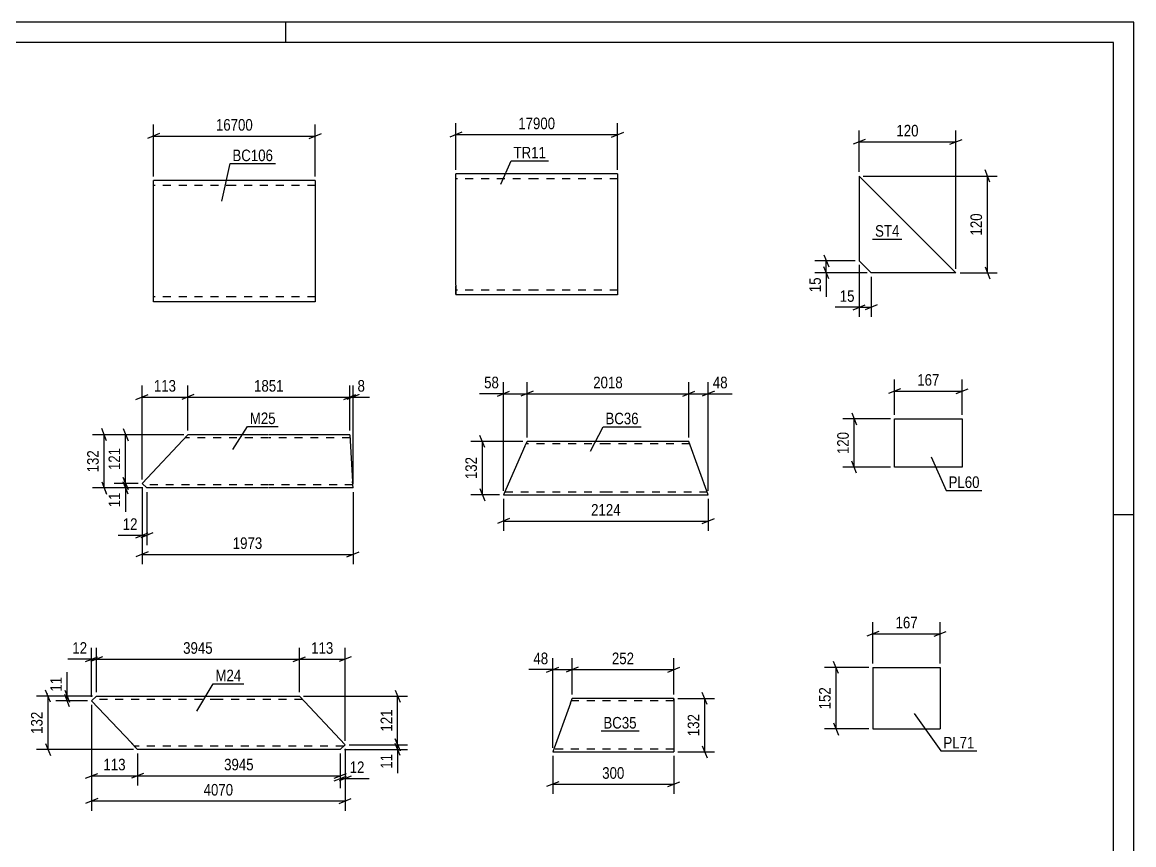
# Model space of a CAD drawing. Header units: millimetres. Extents: x 0 to 594, y 0 to 420.
# Drawn here: x 318.7 to 594, y 216.3 to 420 of the extents above; entities that cross this region are included whole.
import ezdxf

# ---------------------------------------------------------------- set-up
doc = ezdxf.new("R2010")
doc.units = ezdxf.units.MM
doc.linetypes.add('DXK_LINE_DOT2', pattern=[3.9198, 1.9599, -1.9599])
doc.styles.add('Arial Narrow', font='ARIALN.TTF', dxfattribs={"height": 0.2})

# ---------------------------------------------------------------- blocks, each defined once
blk = doc.blocks.new('Unknown-389636517-16427 - 80800')
at = {"color": 5, "linetype": 'Continuous'}
for p, q in [((594, 420), (0, 420)), ((384, 415), (384, 420)), ((594, 0), (594, 420)), ((589, 415), (5, 415)), ((589, 5), (589, 415)), ((594, 298), (589, 298))]:
    blk.add_line(p, q, dxfattribs=at)
blk = doc.blocks.new('Part-389636517-20303 - 20302')
at = {"color": 2, "linetype": 'Continuous'}
for p, q in [((348.36, 305.77), (359.71, 317.84)), ((379.71, 317.84), (359.71, 317.84)), ((399.81, 317.84), (379.81, 317.84)), ((399.81, 317.84), (400.52, 306.24)), ((349.56, 304.64), (348.36, 305.77)), ((400.62, 304.64), (400.52, 306.24)), ((379.71, 304.64), (349.56, 304.64)), ((400.62, 304.64), (379.81, 304.64))]:
    blk.add_line(p, q, dxfattribs=at)
at = {"color": 7, "linetype": 'DXK_LINE_DOT2'}
for p, q in [((379.71, 317.04), (358.96, 317.04)), ((399.86, 317.04), (379.81, 317.04)), ((400.57, 305.5), (400.54, 305.94)), ((379.71, 305.44), (348.71, 305.44)), ((400.57, 305.44), (379.81, 305.44)), ((400.57, 305.44), (400.57, 305.5))]:
    blk.add_line(p, q, dxfattribs=at)
blk = doc.blocks.new('Part-389636517-40783 - 40781')
at = {"color": 2, "linetype": 'Continuous'}
for p, q in [((454.45, 251.31), (450.08, 239.31)), ((454.45, 251.31), (454.89, 252.51)), ((480.08, 252.51), (454.89, 252.51)), ((480.08, 252.51), (480.08, 252.42)), ((480.08, 252.42), (480.08, 239.31)), ((450.08, 239.31), (480.08, 239.31))]:
    blk.add_line(p, q, dxfattribs=at)
at = {"color": 7, "linetype": 'DXK_LINE_DOT2'}
for p, q in [((480.08, 251.91), (454.67, 251.91)), ((454.85, 252.42), (454.76, 252.16)), ((454.89, 252.51), (454.85, 252.42)), ((480.08, 252.16), (480.08, 252.51)), ((480.08, 239.91), (450.3, 239.91))]:
    blk.add_line(p, q, dxfattribs=at)
blk = doc.blocks.new('Part-389636517-20294 - 20293')
at = {"color": 2, "linetype": 'Continuous'}
for p, q in [((335.87, 251.95), (337.07, 253.08)), ((345.71, 241.48), (335.87, 251.95)), ((337.07, 253.08), (367.22, 253.08)), ((367.32, 253.08), (387.32, 253.08)), ((398.67, 241.01), (387.32, 253.08)), ((347.22, 239.88), (345.71, 241.48)), ((367.22, 239.88), (347.22, 239.88)), ((397.47, 239.88), (367.32, 239.88)), ((397.47, 239.88), (398.67, 241.01))]:
    blk.add_line(p, q, dxfattribs=at)
at = {"color": 7, "linetype": 'DXK_LINE_DOT2'}
for p, q in [((367.22, 252.28), (336.22, 252.28)), ((388.07, 252.28), (367.32, 252.28)), ((347.11, 240), (345.71, 241.48)), ((367.22, 240.68), (346.47, 240.68)), ((398.32, 240.68), (367.32, 240.68))]:
    blk.add_line(p, q, dxfattribs=at)
blk = doc.blocks.new('Part-389636517-42276 - 42275')
at = {"color": 2, "linetype": 'Continuous'}
for p, q in [((443.18, 314.97), (437.87, 302.97)), ((443.18, 314.97), (443.71, 316.17)), ((463.71, 316.17), (443.71, 316.17)), ((483.81, 316.17), (463.81, 316.17)), ((488.62, 302.97), (483.81, 316.17)), ((437.87, 302.97), (463.71, 302.97)), ((463.81, 302.97), (488.62, 302.97))]:
    blk.add_line(p, q, dxfattribs=at)
at = {"color": 7, "linetype": 'DXK_LINE_DOT2'}
for p, q in [((463.71, 315.57), (443.45, 315.57)), ((443.67, 316.08), (443.56, 315.82)), ((443.71, 316.17), (443.67, 316.08)), ((484.03, 315.57), (463.81, 315.57)), ((463.71, 303.57), (438.14, 303.57)), ((488.4, 303.57), (463.81, 303.57))]:
    blk.add_line(p, q, dxfattribs=at)
blk = doc.blocks.new('Part-389636517-20429 - 20428')
at = {"color": 2, "linetype": 'Continuous'}
for p, q in [((525.96, 381.91), (525.96, 360.91)), ((549.96, 357.91), (525.96, 381.91)), ((528.96, 357.91), (525.96, 360.91)), ((549.96, 357.91), (528.96, 357.91))]:
    blk.add_line(p, q, dxfattribs=at)
blk = doc.blocks.new('Part-389636517-20479 - 20478')
at = {"color": 2, "linetype": 'Continuous'}
for p, q in [((534.76, 309.77), (534.76, 321.77)), ((534.76, 321.77), (551.47, 321.77)), ((551.47, 321.77), (551.47, 309.77)), ((551.47, 309.77), (534.76, 309.77))]:
    blk.add_line(p, q, dxfattribs=at)
blk = doc.blocks.new('Part-389636517-20497 - 20496')
at = {"color": 2, "linetype": 'Continuous'}
for p, q in [((529.39, 260.15), (529.39, 244.95)), ((529.39, 260.15), (546.07, 260.15)), ((546.07, 260.15), (546.07, 244.95)), ((529.39, 244.95), (546.07, 244.95))]:
    blk.add_line(p, q, dxfattribs=at)
blk = doc.blocks.new('Part-389636517-20551 - 20550')
at = {"color": 2, "linetype": 'Continuous'}
for p, q in [((446.06, 382.45), (426.06, 382.45)), ((426.06, 354.85), (426.06, 382.45)), ((466.16, 382.45), (446.16, 382.45)), ((466.16, 382.45), (466.16, 382.27)), ((466.16, 382.27), (466.16, 352.45)), ((426.06, 354.85), (426.06, 352.45)), ((446.06, 352.45), (426.06, 352.45)), ((466.16, 352.45), (446.16, 352.45))]:
    blk.add_line(p, q, dxfattribs=at)
at = {"color": 7, "linetype": 'DXK_LINE_DOT2'}
for p, q in [((446.06, 381.25), (426.06, 381.25)), ((466.16, 381.25), (446.16, 381.25)), ((426.06, 352.64), (426.06, 354.85)), ((426.06, 353.65), (426.06, 353.74)), ((446.06, 353.65), (426.06, 353.65)), ((466.16, 353.65), (446.16, 353.65)), ((466.16, 353.65), (466.16, 353.74))]:
    blk.add_line(p, q, dxfattribs=at)
blk = doc.blocks.new('Part-389636517-20560 - 20559')
at = {"color": 2, "linetype": 'Continuous'}
for p, q in [((371.18, 380.76), (351.18, 380.76)), ((351.18, 353.16), (351.18, 380.76)), ((391.28, 380.76), (371.28, 380.76)), ((391.28, 380.76), (391.28, 380.57)), ((391.28, 380.57), (391.28, 350.76)), ((351.18, 350.76), (351.18, 353.16)), ((371.18, 350.76), (351.18, 350.76)), ((391.28, 350.76), (371.28, 350.76))]:
    blk.add_line(p, q, dxfattribs=at)
at = {"color": 7, "linetype": 'DXK_LINE_DOT2'}
for p, q in [((371.18, 379.56), (351.18, 379.56)), ((391.28, 379.56), (371.28, 379.56)), ((351.18, 350.94), (351.18, 353.16)), ((351.18, 351.96), (351.18, 352.05)), ((371.18, 351.96), (351.18, 351.96)), ((391.28, 351.96), (371.28, 351.96)), ((391.28, 351.96), (391.28, 352.05))]:
    blk.add_line(p, q, dxfattribs=at)
blk = doc.blocks.new('StraightDimension-389636517-48223 - 20302')
at = {"color": 7, "linetype": 'Continuous'}
for p, q in [((361.21, 327.76), (358.21, 326.56)), ((359.71, 318.84), (359.71, 330.01)), ((398.31, 326.56), (401.31, 327.76)), ((399.81, 318.84), (399.81, 330.01)), ((359.71, 327.16), (399.81, 327.16))]:
    blk.add_line(p, q, dxfattribs=at)
at = {"color": 0}
blk.add_wipeout([(384.01, 327.91), (384.01, 332.11), (375.5, 332.11), (375.5, 327.91)], dxfattribs=at)
at = {"color": 3, "style": 'Arial Narrow'}
blk.add_text('1851', height=2.863, dxfattribs=at).set_placement((376.1, 328.51))
blk = doc.blocks.new('StraightDimension-389636517-48159 - 20302')
at = {"color": 7, "linetype": 'Continuous'}
for p, q in [((358.71, 317.84), (341.44, 317.84)), ((343.69, 319.34), (344.89, 316.34)), ((344.29, 305.77), (344.29, 317.84)), ((347.36, 305.77), (341.44, 305.77)), ((344.89, 304.27), (343.69, 307.27))]:
    blk.add_line(p, q, dxfattribs=at)
at = {"color": 0}
blk.add_wipeout([(343.54, 315.15), (339.34, 315.15), (339.34, 308.47), (343.54, 308.47)], dxfattribs=at)
at = {"color": 3, "style": 'Arial Narrow'}
blk.add_text('121', height=2.863, rotation=90.0002, dxfattribs=at).set_placement((342.94, 309.07))
blk = doc.blocks.new('StraightDimension-389636517-20861 - 20302')
at = {"color": 7, "linetype": 'Continuous'}
for p, q in [((348.36, 304.77), (348.36, 285.79)), ((400.62, 303.64), (400.62, 285.79)), ((349.86, 288.79), (346.86, 287.59)), ((348.36, 288.19), (400.62, 288.19)), ((399.12, 287.59), (402.12, 288.79))]:
    blk.add_line(p, q, dxfattribs=at)
at = {"color": 0}
blk.add_wipeout([(378.74, 288.94), (378.74, 293.14), (370.23, 293.14), (370.23, 288.94)], dxfattribs=at)
at = {"color": 3, "style": 'Arial Narrow'}
blk.add_text('1973', height=2.863, dxfattribs=at).set_placement((370.83, 289.54))
blk = doc.blocks.new('StraightDimension-389636517-48224 - 20302')
at = {"color": 7, "linetype": 'Continuous'}
for p, q in [((346.86, 326.56), (349.86, 327.76)), ((348.36, 306.77), (348.36, 330.01)), ((361.21, 327.76), (358.21, 326.56)), ((359.71, 318.84), (359.71, 330.01)), ((348.36, 327.16), (359.71, 327.16))]:
    blk.add_line(p, q, dxfattribs=at)
at = {"color": 0}
blk.add_wipeout([(357.38, 327.91), (357.38, 332.11), (350.69, 332.11), (350.69, 327.91)], dxfattribs=at)
at = {"color": 3, "style": 'Arial Narrow'}
blk.add_text('113', height=2.863, dxfattribs=at).set_placement((351.29, 328.51))
blk = doc.blocks.new('StraightDimension-389636517-48160 - 20302')
at = {"color": 7, "linetype": 'Continuous'}
for p, q in [((347.36, 305.77), (341.44, 305.77)), ((343.69, 307.27), (344.89, 304.27)), ((344.89, 303.14), (343.69, 306.14)), ((344.29, 304.64), (344.29, 305.77)), ((348.56, 304.64), (341.44, 304.64))]:
    blk.add_line(p, q, dxfattribs=at)
at = {"color": 0}
blk.add_wipeout([(343.54, 304.12), (339.34, 304.12), (339.34, 299.26), (343.54, 299.26)], dxfattribs=at)
at = {"color": 7, "linetype": 'Continuous'}
blk.add_line((344.29, 304.64), (344.29, 298.74), dxfattribs=at)
blk.add_line((344.29, 304.64), (344.29, 298.74), dxfattribs=at)
at = {"color": 3, "style": 'Arial Narrow'}
blk.add_text('11', height=2.863, rotation=90.0002, dxfattribs=at).set_placement((342.94, 299.86))
blk = doc.blocks.new('StraightDimension-389636517-20843 - 20302')
at = {"color": 7, "linetype": 'Continuous'}
for p, q in [((348.36, 304.77), (348.36, 290.51)), ((349.56, 303.64), (349.56, 290.51)), ((346.86, 292.31), (349.86, 293.51)), ((351.06, 293.51), (348.06, 292.31)), ((348.36, 292.91), (349.56, 292.91))]:
    blk.add_line(p, q, dxfattribs=at)
at = {"color": 0}
blk.add_wipeout([(347.83, 293.66), (347.83, 297.86), (342.98, 297.86), (342.98, 293.66)], dxfattribs=at)
at = {"color": 7, "linetype": 'Continuous'}
blk.add_line((348.36, 292.91), (342.45, 292.91), dxfattribs=at)
blk.add_line((348.36, 292.91), (342.45, 292.91), dxfattribs=at)
at = {"color": 3, "style": 'Arial Narrow'}
blk.add_text('12', height=2.863, dxfattribs=at).set_placement((343.58, 294.26))
blk = doc.blocks.new('StraightDimension-389636517-20847 - 20302')
at = {"color": 7, "linetype": 'Continuous'}
for p, q in [((358.71, 317.84), (336.12, 317.84)), ((339.57, 316.34), (338.37, 319.34)), ((338.97, 304.64), (338.97, 317.84)), ((338.37, 306.14), (339.57, 303.14)), ((348.56, 304.64), (336.12, 304.64))]:
    blk.add_line(p, q, dxfattribs=at)
at = {"color": 0}
blk.add_wipeout([(338.22, 314.59), (334.02, 314.59), (334.02, 307.9), (338.22, 307.9)], dxfattribs=at)
at = {"color": 3, "style": 'Arial Narrow'}
blk.add_text('132', height=2.863, rotation=90.0002, dxfattribs=at).set_placement((337.62, 308.5))
blk = doc.blocks.new('StraightDimension-389636517-48222 - 20302')
at = {"color": 7, "linetype": 'Continuous'}
for p, q in [((398.31, 326.56), (401.31, 327.76)), ((402.12, 327.76), (399.12, 326.56)), ((399.81, 318.84), (399.81, 330.01)), ((400.62, 305.64), (400.62, 330.01)), ((399.81, 327.16), (400.62, 327.16))]:
    blk.add_line(p, q, dxfattribs=at)
at = {"color": 0}
blk.add_wipeout([(404.17, 327.91), (404.17, 332.11), (401.14, 332.11), (401.14, 327.91)], dxfattribs=at)
at = {"color": 7, "linetype": 'Continuous'}
blk.add_line((400.62, 327.16), (404.7, 327.16), dxfattribs=at)
blk.add_line((400.62, 327.16), (404.7, 327.16), dxfattribs=at)
at = {"color": 3, "style": 'Arial Narrow'}
blk.add_text('8', height=2.86, dxfattribs=at).set_placement((401.74, 328.51))
blk = doc.blocks.new('StraightDimension-389636517-41046 - 40781')
at = {"color": 7, "linetype": 'Continuous'}
for p, q in [((454.89, 253.51), (454.89, 262.5)), ((480.08, 253.51), (480.08, 262.5)), ((456.39, 260.25), (453.39, 259.05)), ((454.89, 259.65), (480.08, 259.65)), ((478.58, 259.05), (481.58, 260.25))]:
    blk.add_line(p, q, dxfattribs=at)
at = {"color": 0}
blk.add_wipeout([(470.83, 260.4), (470.83, 264.6), (464.14, 264.6), (464.14, 260.4)], dxfattribs=at)
at = {"color": 3, "style": 'Arial Narrow'}
blk.add_text('252', height=2.863, dxfattribs=at).set_placement((464.74, 261))
blk = doc.blocks.new('StraightDimension-389636517-41038 - 40781')
at = {"color": 7, "linetype": 'Continuous'}
for p, q in [((488.32, 251.01), (487.12, 254.01)), ((481.08, 252.51), (490.12, 252.51)), ((487.72, 239.31), (487.72, 252.51)), ((487.12, 240.81), (488.32, 237.81)), ((481.08, 239.31), (490.12, 239.31))]:
    blk.add_line(p, q, dxfattribs=at)
at = {"color": 0}
blk.add_wipeout([(486.97, 249.25), (482.77, 249.25), (482.77, 242.56), (486.97, 242.56)], dxfattribs=at)
at = {"color": 3, "style": 'Arial Narrow'}
blk.add_text('132', height=2.863, rotation=90.0002, dxfattribs=at).set_placement((486.37, 243.16))
blk = doc.blocks.new('StraightDimension-389636517-41047 - 40781')
at = {"color": 7, "linetype": 'Continuous'}
for p, q in [((450.08, 240.31), (450.08, 262.5)), ((454.89, 253.51), (454.89, 262.5)), ((448.58, 259.05), (451.58, 260.25)), ((450.08, 259.65), (454.89, 259.65)), ((456.39, 260.25), (453.39, 259.05))]:
    blk.add_line(p, q, dxfattribs=at)
at = {"color": 0}
blk.add_wipeout([(449.56, 260.4), (449.56, 264.6), (444.7, 264.6), (444.7, 260.4)], dxfattribs=at)
at = {"color": 7, "linetype": 'Continuous'}
blk.add_line((450.08, 259.65), (444.18, 259.65), dxfattribs=at)
blk.add_line((450.08, 259.65), (444.18, 259.65), dxfattribs=at)
at = {"color": 3, "style": 'Arial Narrow'}
blk.add_text('48', height=2.863, dxfattribs=at).set_placement((445.3, 261))
blk = doc.blocks.new('StraightDimension-389636517-46469 - 40781')
at = {"color": 7, "linetype": 'Continuous'}
for p, q in [((450.08, 238.31), (450.08, 228.87)), ((480.08, 238.31), (480.08, 228.87)), ((451.58, 231.87), (448.58, 230.67)), ((450.08, 231.27), (480.08, 231.27)), ((478.58, 230.67), (481.58, 231.87))]:
    blk.add_line(p, q, dxfattribs=at)
at = {"color": 0}
blk.add_wipeout([(468.43, 232.02), (468.43, 236.22), (461.74, 236.22), (461.74, 232.02)], dxfattribs=at)
at = {"color": 3, "style": 'Arial Narrow'}
blk.add_text('300', height=2.863, dxfattribs=at).set_placement((462.34, 232.62))
blk = doc.blocks.new('StraightDimension-389636517-48048 - 20293')
at = {"color": 7, "linetype": 'Continuous'}
for p, q in [((347.22, 238.88), (347.22, 230.96)), ((397.47, 238.88), (397.47, 230.96)), ((348.72, 233.96), (345.72, 232.76)), ((347.22, 233.36), (397.47, 233.36)), ((395.97, 232.76), (398.97, 233.96))]:
    blk.add_line(p, q, dxfattribs=at)
at = {"color": 0}
blk.add_wipeout([(376.6, 234.11), (376.6, 238.31), (368.09, 238.31), (368.09, 234.11)], dxfattribs=at)
at = {"color": 3, "style": 'Arial Narrow'}
blk.add_text('3945', height=2.863, dxfattribs=at).set_placement((368.69, 234.71))
blk = doc.blocks.new('StraightDimension-389636517-48049 - 20293')
at = {"color": 7, "linetype": 'Continuous'}
for p, q in [((335.87, 250.95), (335.87, 230.96)), ((347.22, 238.88), (347.22, 230.96)), ((334.37, 232.76), (337.37, 233.96)), ((335.87, 233.36), (347.22, 233.36)), ((348.72, 233.96), (345.72, 232.76))]:
    blk.add_line(p, q, dxfattribs=at)
at = {"color": 0}
blk.add_wipeout([(344.89, 234.11), (344.89, 238.31), (338.2, 238.31), (338.2, 234.11)], dxfattribs=at)
at = {"color": 3, "style": 'Arial Narrow'}
blk.add_text('113', height=2.863, dxfattribs=at).set_placement((338.8, 234.71))
blk = doc.blocks.new('StraightDimension-389636517-20831 - 20293')
at = {"color": 7, "linetype": 'Continuous'}
for p, q in [((335.87, 250.95), (335.87, 224.71)), ((398.67, 240.01), (398.67, 224.71)), ((337.37, 227.71), (334.37, 226.51)), ((335.87, 227.11), (398.67, 227.11)), ((397.17, 226.51), (400.17, 227.71))]:
    blk.add_line(p, q, dxfattribs=at)
at = {"color": 0}
blk.add_wipeout([(371.53, 227.86), (371.53, 232.06), (363.01, 232.06), (363.01, 227.86)], dxfattribs=at)
at = {"color": 3, "style": 'Arial Narrow'}
blk.add_text('4070', height=2.863, dxfattribs=at).set_placement((363.61, 228.46))
blk = doc.blocks.new('StraightDimension-389636517-20815 - 20293')
at = {"color": 7, "linetype": 'Continuous'}
for p, q in [((329.23, 254.58), (330.43, 251.58)), ((330.43, 250.45), (329.23, 253.45)), ((336.07, 253.08), (326.98, 253.08)), ((334.87, 251.95), (326.98, 251.95)), ((329.83, 251.95), (329.83, 253.08))]:
    blk.add_line(p, q, dxfattribs=at)
at = {"color": 0}
blk.add_wipeout([(329.08, 258.46), (324.88, 258.46), (324.88, 253.61), (329.08, 253.61)], dxfattribs=at)
at = {"color": 7, "linetype": 'Continuous'}
blk.add_line((329.83, 253.08), (329.83, 258.99), dxfattribs=at)
blk.add_line((329.83, 253.08), (329.83, 258.99), dxfattribs=at)
at = {"color": 3, "style": 'Arial Narrow'}
blk.add_text('11', height=2.863, rotation=90.0002, dxfattribs=at).set_placement((328.48, 254.21))
blk = doc.blocks.new('StraightDimension-389636517-20799 - 20293')
at = {"color": 7, "linetype": 'Continuous'}
for p, q in [((398.67, 240.01), (398.67, 230.28)), ((397.47, 238.88), (397.47, 230.28)), ((395.97, 232.08), (398.97, 233.28)), ((400.17, 233.28), (397.17, 232.08)), ((397.47, 232.68), (398.67, 232.68))]:
    blk.add_line(p, q, dxfattribs=at)
at = {"color": 0}
blk.add_wipeout([(404.05, 233.43), (404.05, 237.63), (399.19, 237.63), (399.19, 233.43)], dxfattribs=at)
at = {"color": 7, "linetype": 'Continuous'}
blk.add_line((398.67, 232.68), (404.58, 232.68), dxfattribs=at)
blk.add_line((398.67, 232.68), (404.58, 232.68), dxfattribs=at)
at = {"color": 3, "style": 'Arial Narrow'}
blk.add_text('12', height=2.863, dxfattribs=at).set_placement((399.79, 234.03))
blk = doc.blocks.new('StraightDimension-389636517-20819 - 20293')
at = {"color": 7, "linetype": 'Continuous'}
for p, q in [((325.67, 251.58), (324.47, 254.58)), ((336.07, 253.08), (322.22, 253.08)), ((325.07, 239.88), (325.07, 253.08)), ((346.22, 239.88), (322.22, 239.88)), ((324.47, 241.38), (325.67, 238.38))]:
    blk.add_line(p, q, dxfattribs=at)
at = {"color": 0}
blk.add_wipeout([(324.32, 249.82), (320.12, 249.82), (320.12, 243.14), (324.32, 243.14)], dxfattribs=at)
at = {"color": 3, "style": 'Arial Narrow'}
blk.add_text('132', height=2.863, rotation=90.0002, dxfattribs=at).set_placement((323.72, 243.74))
blk = doc.blocks.new('StraightDimension-389636517-48116 - 20293')
at = {"color": 7, "linetype": 'Continuous'}
for p, q in [((387.32, 254.08), (387.32, 265.08)), ((398.67, 242.01), (398.67, 265.08)), ((385.82, 261.63), (388.82, 262.83)), ((387.32, 262.23), (398.67, 262.23)), ((400.17, 262.83), (397.17, 261.63))]:
    blk.add_line(p, q, dxfattribs=at)
at = {"color": 0}
blk.add_wipeout([(396.34, 262.98), (396.34, 267.18), (389.65, 267.18), (389.65, 262.98)], dxfattribs=at)
at = {"color": 3, "style": 'Arial Narrow'}
blk.add_text('113', height=2.863, dxfattribs=at).set_placement((390.25, 263.58))
blk = doc.blocks.new('StraightDimension-389636517-48117 - 20293')
at = {"color": 7, "linetype": 'Continuous'}
for p, q in [((337.07, 254.08), (337.07, 265.08)), ((387.32, 254.08), (387.32, 265.08)), ((338.57, 262.83), (335.57, 261.63)), ((337.07, 262.23), (387.32, 262.23)), ((385.82, 261.63), (388.82, 262.83))]:
    blk.add_line(p, q, dxfattribs=at)
at = {"color": 0}
blk.add_wipeout([(366.45, 262.98), (366.45, 267.18), (357.94, 267.18), (357.94, 262.98)], dxfattribs=at)
at = {"color": 3, "style": 'Arial Narrow'}
blk.add_text('3945', height=2.863, dxfattribs=at).set_placement((358.54, 263.58))
blk = doc.blocks.new('StraightDimension-389636517-48118 - 20293')
at = {"color": 7, "linetype": 'Continuous'}
for p, q in [((335.87, 252.95), (335.87, 265.08)), ((337.07, 254.08), (337.07, 265.08)), ((334.37, 261.63), (337.37, 262.83)), ((338.57, 262.83), (335.57, 261.63)), ((335.87, 262.23), (337.07, 262.23))]:
    blk.add_line(p, q, dxfattribs=at)
at = {"color": 0}
blk.add_wipeout([(335.35, 262.98), (335.35, 267.18), (330.49, 267.18), (330.49, 262.98)], dxfattribs=at)
at = {"color": 7, "linetype": 'Continuous'}
blk.add_line((335.87, 262.23), (329.96, 262.23), dxfattribs=at)
blk.add_line((335.87, 262.23), (329.96, 262.23), dxfattribs=at)
at = {"color": 3, "style": 'Arial Narrow'}
blk.add_text('12', height=2.863, dxfattribs=at).set_placement((331.09, 263.58))
blk = doc.blocks.new('StraightDimension-389636517-52820 - 20293')
at = {"color": 7, "linetype": 'Continuous'}
for p, q in [((411.07, 254.58), (412.27, 251.58)), ((388.32, 253.08), (414.07, 253.08)), ((411.67, 241.01), (411.67, 253.08)), ((412.27, 239.51), (411.07, 242.51)), ((399.67, 241.01), (414.07, 241.01))]:
    blk.add_line(p, q, dxfattribs=at)
at = {"color": 0}
blk.add_wipeout([(410.92, 250.39), (406.72, 250.39), (406.72, 243.71), (410.92, 243.71)], dxfattribs=at)
at = {"color": 3, "style": 'Arial Narrow'}
blk.add_text('121', height=2.863, rotation=90.0002, dxfattribs=at).set_placement((410.32, 244.31))
blk = doc.blocks.new('StraightDimension-389636517-52821 - 20293')
at = {"color": 7, "linetype": 'Continuous'}
for p, q in [((411.07, 242.51), (412.27, 239.51)), ((398.47, 239.88), (414.07, 239.88)), ((399.67, 241.01), (414.07, 241.01)), ((412.27, 238.38), (411.07, 241.38)), ((411.67, 239.88), (411.67, 241.01))]:
    blk.add_line(p, q, dxfattribs=at)
at = {"color": 0}
blk.add_wipeout([(410.92, 239.36), (406.72, 239.36), (406.72, 234.5), (410.92, 234.5)], dxfattribs=at)
at = {"color": 7, "linetype": 'Continuous'}
blk.add_line((411.67, 239.88), (411.67, 233.98), dxfattribs=at)
blk.add_line((411.67, 239.88), (411.67, 233.98), dxfattribs=at)
at = {"color": 3, "style": 'Arial Narrow'}
blk.add_text('11', height=2.863, rotation=90.0002, dxfattribs=at).set_placement((410.32, 235.1))
blk = doc.blocks.new('StraightDimension-389636517-42294 - 42275')
at = {"color": 7, "linetype": 'Continuous'}
for p, q in [((443.71, 317.17), (443.71, 330.84)), ((483.81, 317.17), (483.81, 330.84)), ((445.21, 328.59), (442.21, 327.39)), ((443.71, 327.99), (483.81, 327.99)), ((482.31, 327.39), (485.31, 328.59))]:
    blk.add_line(p, q, dxfattribs=at)
at = {"color": 0}
blk.add_wipeout([(468.02, 328.74), (468.02, 332.94), (459.51, 332.94), (459.51, 328.74)], dxfattribs=at)
at = {"color": 3, "style": 'Arial Narrow'}
blk.add_text('2018', height=2.863, dxfattribs=at).set_placement((460.11, 329.34))
blk = doc.blocks.new('StraightDimension-389636517-42282 - 42275')
at = {"color": 7, "linetype": 'Continuous'}
for p, q in [((437.87, 301.97), (437.87, 294.04)), ((488.62, 301.97), (488.62, 294.04)), ((439.37, 297.04), (436.37, 295.84)), ((437.87, 296.44), (488.62, 296.44)), ((487.12, 295.84), (490.12, 297.04))]:
    blk.add_line(p, q, dxfattribs=at)
at = {"color": 0}
blk.add_wipeout([(467.5, 297.19), (467.5, 301.39), (458.99, 301.39), (458.99, 297.19)], dxfattribs=at)
at = {"color": 3, "style": 'Arial Narrow'}
blk.add_text('2124', height=2.863, dxfattribs=at).set_placement((459.59, 297.79))
blk = doc.blocks.new('StraightDimension-389636517-42293 - 42275')
at = {"color": 7, "linetype": 'Continuous'}
for p, q in [((483.81, 317.17), (483.81, 330.84)), ((488.62, 303.97), (488.62, 330.84)), ((482.31, 327.39), (485.31, 328.59)), ((483.81, 327.99), (488.62, 327.99)), ((490.12, 328.59), (487.12, 327.39))]:
    blk.add_line(p, q, dxfattribs=at)
at = {"color": 0}
blk.add_wipeout([(494, 328.74), (494, 332.94), (489.14, 332.94), (489.14, 328.74)], dxfattribs=at)
at = {"color": 7, "linetype": 'Continuous'}
blk.add_line((488.62, 327.99), (494.52, 327.99), dxfattribs=at)
blk.add_line((488.62, 327.99), (494.52, 327.99), dxfattribs=at)
at = {"color": 3, "style": 'Arial Narrow'}
blk.add_text('48', height=2.863, dxfattribs=at).set_placement((489.74, 329.34))
blk = doc.blocks.new('StraightDimension-389636517-42367 - 42275')
at = {"color": 7, "linetype": 'Continuous'}
for p, q in [((433.25, 314.67), (432.05, 317.67)), ((442.71, 316.17), (429.8, 316.17)), ((432.65, 302.97), (432.65, 316.17)), ((436.87, 302.97), (429.8, 302.97)), ((432.05, 304.47), (433.25, 301.47))]:
    blk.add_line(p, q, dxfattribs=at)
at = {"color": 0}
blk.add_wipeout([(431.9, 312.91), (427.7, 312.91), (427.7, 306.23), (431.9, 306.23)], dxfattribs=at)
at = {"color": 3, "style": 'Arial Narrow'}
blk.add_text('132', height=2.863, rotation=90.0002, dxfattribs=at).set_placement((431.3, 306.83))
blk = doc.blocks.new('StraightDimension-389636517-42295 - 42275')
at = {"color": 7, "linetype": 'Continuous'}
for p, q in [((437.87, 303.97), (437.87, 330.84)), ((443.71, 317.17), (443.71, 330.84)), ((436.37, 327.39), (439.37, 328.59)), ((437.87, 327.99), (443.71, 327.99)), ((445.21, 328.59), (442.21, 327.39))]:
    blk.add_line(p, q, dxfattribs=at)
at = {"color": 0}
blk.add_wipeout([(437.35, 328.74), (437.35, 332.94), (432.49, 332.94), (432.49, 328.74)], dxfattribs=at)
at = {"color": 7, "linetype": 'Continuous'}
blk.add_line((437.87, 327.99), (431.97, 327.99), dxfattribs=at)
blk.add_line((437.87, 327.99), (431.97, 327.99), dxfattribs=at)
at = {"color": 3, "style": 'Arial Narrow'}
blk.add_text('58', height=2.863, dxfattribs=at).set_placement((433.09, 329.34))
blk = doc.blocks.new('StraightDimension-389636517-21143 - 20428')
at = {"color": 7, "linetype": 'Continuous'}
for p, q in [((524.96, 360.91), (515, 360.91)), ((517.25, 362.41), (518.45, 359.41)), ((517.85, 357.91), (517.85, 360.91)), ((518.45, 356.41), (517.25, 359.41)), ((527.96, 357.91), (515, 357.91))]:
    blk.add_line(p, q, dxfattribs=at)
at = {"color": 0}
blk.add_wipeout([(517.1, 357.39), (512.9, 357.39), (512.9, 352.53), (517.1, 352.53)], dxfattribs=at)
at = {"color": 7, "linetype": 'Continuous'}
blk.add_line((517.85, 357.91), (517.85, 352), dxfattribs=at)
blk.add_line((517.85, 357.91), (517.85, 352), dxfattribs=at)
at = {"color": 3, "style": 'Arial Narrow'}
blk.add_text('15', height=2.863, rotation=90.0002, dxfattribs=at).set_placement((516.5, 353.13))
blk = doc.blocks.new('StraightDimension-389636517-21135 - 20428')
at = {"color": 7, "linetype": 'Continuous'}
for p, q in [((525.96, 359.91), (525.96, 347)), ((528.96, 356.91), (528.96, 347)), ((524.46, 348.8), (527.46, 350)), ((530.46, 350), (527.46, 348.8)), ((525.96, 349.4), (528.96, 349.4))]:
    blk.add_line(p, q, dxfattribs=at)
at = {"color": 0}
blk.add_wipeout([(525.43, 350.15), (525.43, 354.35), (520.58, 354.35), (520.58, 350.15)], dxfattribs=at)
at = {"color": 7, "linetype": 'Continuous'}
blk.add_line((525.96, 349.4), (520.05, 349.4), dxfattribs=at)
blk.add_line((525.96, 349.4), (520.05, 349.4), dxfattribs=at)
at = {"color": 3, "style": 'Arial Narrow'}
blk.add_text('15', height=2.863, dxfattribs=at).set_placement((521.18, 350.75))
blk = doc.blocks.new('StraightDimension-389636517-21147 - 20428')
at = {"color": 7, "linetype": 'Continuous'}
for p, q in [((558.36, 380.41), (557.16, 383.41)), ((526.96, 381.91), (560.16, 381.91)), ((557.76, 357.91), (557.76, 381.91)), ((557.16, 359.41), (558.36, 356.41)), ((550.96, 357.91), (560.16, 357.91))]:
    blk.add_line(p, q, dxfattribs=at)
at = {"color": 0}
blk.add_wipeout([(557.01, 373.25), (552.81, 373.25), (552.81, 366.57), (557.01, 366.57)], dxfattribs=at)
at = {"color": 3, "style": 'Arial Narrow'}
blk.add_text('120', height=2.863, rotation=90.0002, dxfattribs=at).set_placement((556.41, 367.17))
blk = doc.blocks.new('StraightDimension-389636517-21139 - 20428')
at = {"color": 7, "linetype": 'Continuous'}
for p, q in [((527.46, 390.97), (524.46, 389.77)), ((525.96, 382.91), (525.96, 393.22)), ((548.46, 389.77), (551.46, 390.97)), ((549.96, 358.91), (549.96, 393.22)), ((525.96, 390.37), (549.96, 390.37))]:
    blk.add_line(p, q, dxfattribs=at)
at = {"color": 0}
blk.add_wipeout([(541.3, 391.12), (541.3, 395.32), (534.61, 395.32), (534.61, 391.12)], dxfattribs=at)
at = {"color": 3, "style": 'Arial Narrow'}
blk.add_text('120', height=2.863, dxfattribs=at).set_placement((535.21, 391.72))
blk = doc.blocks.new('StraightDimension-389636517-43517 - 20478')
at = {"color": 7, "linetype": 'Continuous'}
for p, q in [((534.76, 322.77), (534.76, 331.48)), ((551.47, 322.77), (551.47, 331.48)), ((536.26, 329.23), (533.26, 328.03)), ((534.76, 328.63), (551.47, 328.63)), ((549.97, 328.03), (552.97, 329.23))]:
    blk.add_line(p, q, dxfattribs=at)
at = {"color": 0}
blk.add_wipeout([(546.45, 329.38), (546.45, 333.58), (539.77, 333.58), (539.77, 329.38)], dxfattribs=at)
at = {"color": 3, "style": 'Arial Narrow'}
blk.add_text('167', height=2.863, dxfattribs=at).set_placement((540.37, 329.98))
blk = doc.blocks.new('StraightDimension-389636517-21200 - 20478')
at = {"color": 7, "linetype": 'Continuous'}
for p, q in [((524.16, 323.27), (525.36, 320.27)), ((533.76, 321.77), (521.91, 321.77)), ((524.76, 309.77), (524.76, 321.77)), ((525.36, 308.27), (524.16, 311.27)), ((533.76, 309.77), (521.91, 309.77))]:
    blk.add_line(p, q, dxfattribs=at)
at = {"color": 0}
blk.add_wipeout([(524.01, 319.11), (519.81, 319.11), (519.81, 312.43), (524.01, 312.43)], dxfattribs=at)
at = {"color": 3, "style": 'Arial Narrow'}
blk.add_text('120', height=2.863, rotation=90.0002, dxfattribs=at).set_placement((523.41, 313.03))
blk = doc.blocks.new('StraightDimension-389636517-21208 - 20496')
at = {"color": 7, "linetype": 'Continuous'}
for p, q in [((520.86, 258.65), (519.66, 261.65)), ((528.39, 260.15), (517.41, 260.15)), ((520.26, 244.95), (520.26, 260.15)), ((519.66, 246.45), (520.86, 243.45)), ((528.39, 244.95), (517.41, 244.95))]:
    blk.add_line(p, q, dxfattribs=at)
at = {"color": 0}
blk.add_wipeout([(519.51, 255.89), (515.31, 255.89), (515.31, 249.21), (519.51, 249.21)], dxfattribs=at)
at = {"color": 3, "style": 'Arial Narrow'}
blk.add_text('152', height=2.863, rotation=90.0002, dxfattribs=at).set_placement((518.91, 249.81))
blk = doc.blocks.new('StraightDimension-389636517-21212 - 20496')
at = {"color": 7, "linetype": 'Continuous'}
for p, q in [((529.39, 261.15), (529.39, 271.38)), ((546.07, 261.15), (546.07, 271.38)), ((530.89, 269.13), (527.89, 267.93)), ((529.39, 268.53), (546.07, 268.53)), ((544.57, 267.93), (547.57, 269.13))]:
    blk.add_line(p, q, dxfattribs=at)
at = {"color": 0}
blk.add_wipeout([(541.07, 269.28), (541.07, 273.48), (534.39, 273.48), (534.39, 269.28)], dxfattribs=at)
at = {"color": 3, "style": 'Arial Narrow'}
blk.add_text('167', height=2.863, dxfattribs=at).set_placement((534.99, 269.88))
blk = doc.blocks.new('StraightDimension-389636517-21268 - 20550')
at = {"color": 7, "linetype": 'Continuous'}
for p, q in [((426.06, 383.45), (426.06, 395.01)), ((466.16, 383.45), (466.16, 395.01)), ((427.56, 392.76), (424.56, 391.56)), ((426.06, 392.16), (466.16, 392.16)), ((464.66, 391.56), (467.66, 392.76))]:
    blk.add_line(p, q, dxfattribs=at)
at = {"color": 0}
blk.add_wipeout([(451.29, 392.91), (451.29, 397.11), (440.94, 397.11), (440.94, 392.91)], dxfattribs=at)
at = {"color": 3, "style": 'Arial Narrow'}
blk.add_text('17900', height=2.863, dxfattribs=at).set_placement((441.54, 393.51))
blk = doc.blocks.new('StraightDimension-389636517-21272 - 20559')
at = {"color": 7, "linetype": 'Continuous'}
for p, q in [((351.18, 381.76), (351.18, 394.65)), ((391.28, 381.76), (391.28, 394.65)), ((352.68, 392.4), (349.68, 391.2)), ((351.18, 391.8), (391.28, 391.8)), ((389.78, 391.2), (392.78, 392.4))]:
    blk.add_line(p, q, dxfattribs=at)
at = {"color": 0}
blk.add_wipeout([(376.4, 392.55), (376.4, 396.75), (366.06, 396.75), (366.06, 392.55)], dxfattribs=at)
at = {"color": 3, "style": 'Arial Narrow'}
blk.add_text('16700', height=2.863, dxfattribs=at).set_placement((366.66, 393.15))
blk = doc.blocks.new('Mark-389636517-21356 - 20302')
at = {"color": 0}
blk.add_wipeout([(381.45, 320.47), (381.45, 323.47), (375.05, 323.47), (375.05, 320.47)], dxfattribs=at)
blk.add_wipeout([(381.45, 320.47), (381.45, 323.47), (375.05, 323.47), (375.05, 320.47)], dxfattribs=at)
at = {"color": 30, "linetype": 'Continuous'}
for p, q in [((370.82, 314.19), (374.45, 319.87)), ((374.45, 319.87), (382.05, 319.87))]:
    blk.add_line(p, q, dxfattribs=at)
at = {"color": 3, "style": 'Arial Narrow'}
blk.add_text('M25', height=2.863, dxfattribs=at).set_placement((375.05, 320.47))
blk = doc.blocks.new('Mark-389636517-41080 - 40781')
at = {"color": 0}
blk.add_wipeout([(470.86, 245.06), (470.86, 248.06), (462.64, 248.06), (462.64, 245.06)], dxfattribs=at)
blk.add_wipeout([(470.86, 245.06), (470.86, 248.06), (462.64, 248.06), (462.64, 245.06)], dxfattribs=at)
at = {"color": 30, "linetype": 'Continuous'}
blk.add_line((462.04, 244.46), (471.46, 244.46), dxfattribs=at)
at = {"color": 3, "style": 'Arial Narrow'}
blk.add_text('BC35', height=2.863, dxfattribs=at).set_placement((462.64, 245.06))
blk = doc.blocks.new('Mark-389636517-21355 - 20293')
at = {"color": 0}
blk.add_wipeout([(372.94, 256.76), (372.94, 259.76), (366.54, 259.76), (366.54, 256.76)], dxfattribs=at)
blk.add_wipeout([(372.94, 256.76), (372.94, 259.76), (366.54, 259.76), (366.54, 256.76)], dxfattribs=at)
at = {"color": 30, "linetype": 'Continuous'}
for p, q in [((361.94, 249.39), (365.94, 256.16)), ((365.94, 256.16), (373.54, 256.16))]:
    blk.add_line(p, q, dxfattribs=at)
at = {"color": 3, "style": 'Arial Narrow'}
blk.add_text('M24', height=2.863, dxfattribs=at).set_placement((366.54, 256.76))
blk = doc.blocks.new('Mark-389636517-42374 - 42275')
at = {"color": 0}
blk.add_wipeout([(471.36, 320.42), (471.36, 323.42), (463.14, 323.42), (463.14, 320.42)], dxfattribs=at)
blk.add_wipeout([(471.36, 320.42), (471.36, 323.42), (463.14, 323.42), (463.14, 320.42)], dxfattribs=at)
at = {"color": 30, "linetype": 'Continuous'}
for p, q in [((459.47, 313.73), (462.54, 319.82)), ((462.54, 319.82), (471.96, 319.82))]:
    blk.add_line(p, q, dxfattribs=at)
at = {"color": 3, "style": 'Arial Narrow'}
blk.add_text('BC36', height=2.863, dxfattribs=at).set_placement((463.14, 320.42))
blk = doc.blocks.new('Mark-389636517-21384 - 20428')
at = {"color": 0}
blk.add_wipeout([(535.95, 366.88), (535.95, 369.88), (529.92, 369.88), (529.92, 366.88)], dxfattribs=at)
blk.add_wipeout([(535.95, 366.88), (535.95, 369.88), (529.92, 369.88), (529.92, 366.88)], dxfattribs=at)
at = {"color": 30, "linetype": 'Continuous'}
blk.add_line((529.32, 366.28), (536.55, 366.28), dxfattribs=at)
at = {"color": 3, "style": 'Arial Narrow'}
blk.add_text('ST4', height=2.863, dxfattribs=at).set_placement((529.92, 366.88))
blk = doc.blocks.new('Mark-389636517-21388 - 20478')
at = {"color": 0}
blk.add_wipeout([(555.8, 304.64), (555.8, 307.64), (548.13, 307.64), (548.13, 304.64)], dxfattribs=at)
blk.add_wipeout([(555.8, 304.64), (555.8, 307.64), (548.13, 307.64), (548.13, 304.64)], dxfattribs=at)
at = {"color": 30, "linetype": 'Continuous'}
for p, q in [((543.85, 312.34), (547.53, 304.04)), ((547.53, 304.04), (556.4, 304.04))]:
    blk.add_line(p, q, dxfattribs=at)
at = {"color": 3, "style": 'Arial Narrow'}
blk.add_text('PL60', height=2.863, dxfattribs=at).set_placement((548.13, 304.64))
blk = doc.blocks.new('Mark-389636517-21389 - 20496')
at = {"color": 0}
blk.add_wipeout([(554.52, 240.12), (554.52, 243.12), (546.85, 243.12), (546.85, 240.12)], dxfattribs=at)
blk.add_wipeout([(554.52, 240.12), (554.52, 243.12), (546.85, 243.12), (546.85, 240.12)], dxfattribs=at)
at = {"color": 30, "linetype": 'Continuous'}
for p, q in [((539.64, 248.77), (546.25, 239.52)), ((546.25, 239.52), (555.12, 239.52))]:
    blk.add_line(p, q, dxfattribs=at)
at = {"color": 3, "style": 'Arial Narrow'}
blk.add_text('PL71', height=2.863, dxfattribs=at).set_placement((546.85, 240.12))
blk = doc.blocks.new('Mark-389636517-21398 - 20550')
at = {"color": 0}
blk.add_wipeout([(448.41, 386.27), (448.41, 389.27), (440.37, 389.27), (440.37, 386.27)], dxfattribs=at)
blk.add_wipeout([(448.41, 386.27), (448.41, 389.27), (440.37, 389.27), (440.37, 386.27)], dxfattribs=at)
at = {"color": 30, "linetype": 'Continuous'}
for p, q in [((437.25, 379.89), (439.77, 385.67)), ((439.77, 385.67), (449.01, 385.67))]:
    blk.add_line(p, q, dxfattribs=at)
at = {"color": 3, "style": 'Arial Narrow'}
blk.add_text('TR11', height=2.863, dxfattribs=at).set_placement((440.37, 386.27))
blk = doc.blocks.new('Mark-389636517-21405 - 20559')
at = {"color": 0}
blk.add_wipeout([(380.79, 385.59), (380.79, 388.59), (370.75, 388.59), (370.75, 385.59)], dxfattribs=at)
blk.add_wipeout([(380.79, 385.59), (380.79, 388.59), (370.75, 388.59), (370.75, 385.59)], dxfattribs=at)
at = {"color": 30, "linetype": 'Continuous'}
for p, q in [((368.16, 375.72), (370.15, 384.99)), ((370.15, 384.99), (381.39, 384.99))]:
    blk.add_line(p, q, dxfattribs=at)
at = {"color": 3, "style": 'Arial Narrow'}
blk.add_text('BC106', height=2.863, dxfattribs=at).set_placement((370.75, 385.59))

msp = doc.modelspace()

# ---------------------------------------------------------------- block references
for name in ['Unknown-389636517-16427 - 80800', 'Part-389636517-20560 - 20559', 'Part-389636517-20551 - 20550', 'Part-389636517-20429 - 20428', 'Part-389636517-20479 - 20478', 'Part-389636517-20303 - 20302', 'Part-389636517-42276 - 42275', 'Part-389636517-20497 - 20496', 'Part-389636517-20294 - 20293', 'Part-389636517-40783 - 40781']:
    msp.add_blockref(name, (0, 0))

# ---------------------------------------------------------------- next in the draw order: block references
for name in ['StraightDimension-389636517-21272 - 20559', 'StraightDimension-389636517-21268 - 20550', 'StraightDimension-389636517-21143 - 20428', 'StraightDimension-389636517-43517 - 20478', 'StraightDimension-389636517-48223 - 20302', 'StraightDimension-389636517-42294 - 42275', 'Mark-389636517-21388 - 20478', 'StraightDimension-389636517-42282 - 42275', 'StraightDimension-389636517-41046 - 40781', 'StraightDimension-389636517-21208 - 20496', 'Mark-389636517-41080 - 40781', 'Mark-389636517-21389 - 20496', 'StraightDimension-389636517-48048 - 20293']:
    msp.add_blockref(name, (0, 0))

# ---------------------------------------------------------------- next in the draw order: block references
for name in ['Mark-389636517-21405 - 20559', 'Mark-389636517-21398 - 20550', 'StraightDimension-389636517-21135 - 20428', 'StraightDimension-389636517-42293 - 42275', 'Mark-389636517-21356 - 20302', 'Mark-389636517-42374 - 42275', 'StraightDimension-389636517-21200 - 20478', 'StraightDimension-389636517-48159 - 20302', 'StraightDimension-389636517-42367 - 42275', 'StraightDimension-389636517-21212 - 20496', 'StraightDimension-389636517-41047 - 40781', 'StraightDimension-389636517-41038 - 40781', 'StraightDimension-389636517-48049 - 20293']:
    msp.add_blockref(name, (0, 0))

# ---------------------------------------------------------------- next in the draw order: block references
for name in ['StraightDimension-389636517-21147 - 20428', 'StraightDimension-389636517-48224 - 20302', 'StraightDimension-389636517-42295 - 42275', 'StraightDimension-389636517-20861 - 20302', 'StraightDimension-389636517-20831 - 20293', 'StraightDimension-389636517-46469 - 40781']:
    msp.add_blockref(name, (0, 0))

# ---------------------------------------------------------------- next in the draw order: block references
for name in ['StraightDimension-389636517-21139 - 20428', 'StraightDimension-389636517-48222 - 20302', 'StraightDimension-389636517-48160 - 20302', 'StraightDimension-389636517-48116 - 20293', 'StraightDimension-389636517-20815 - 20293', 'StraightDimension-389636517-20799 - 20293']:
    msp.add_blockref(name, (0, 0))

# ---------------------------------------------------------------- next in the draw order: block references
for name in ['Mark-389636517-21384 - 20428', 'StraightDimension-389636517-20843 - 20302', 'StraightDimension-389636517-20819 - 20293']:
    msp.add_blockref(name, (0, 0))

# ---------------------------------------------------------------- next in the draw order: block references
for name in ['StraightDimension-389636517-20847 - 20302', 'StraightDimension-389636517-48117 - 20293']:
    msp.add_blockref(name, (0, 0))

# ---------------------------------------------------------------- next in the draw order: block references
for name in ['StraightDimension-389636517-48118 - 20293', 'Mark-389636517-21355 - 20293', 'StraightDimension-389636517-52820 - 20293']:
    msp.add_blockref(name, (0, 0))

# ---------------------------------------------------------------- next in the draw order: block references
msp.add_blockref('StraightDimension-389636517-52821 - 20293', (0, 0))

doc.saveas('drawing.dxf')
